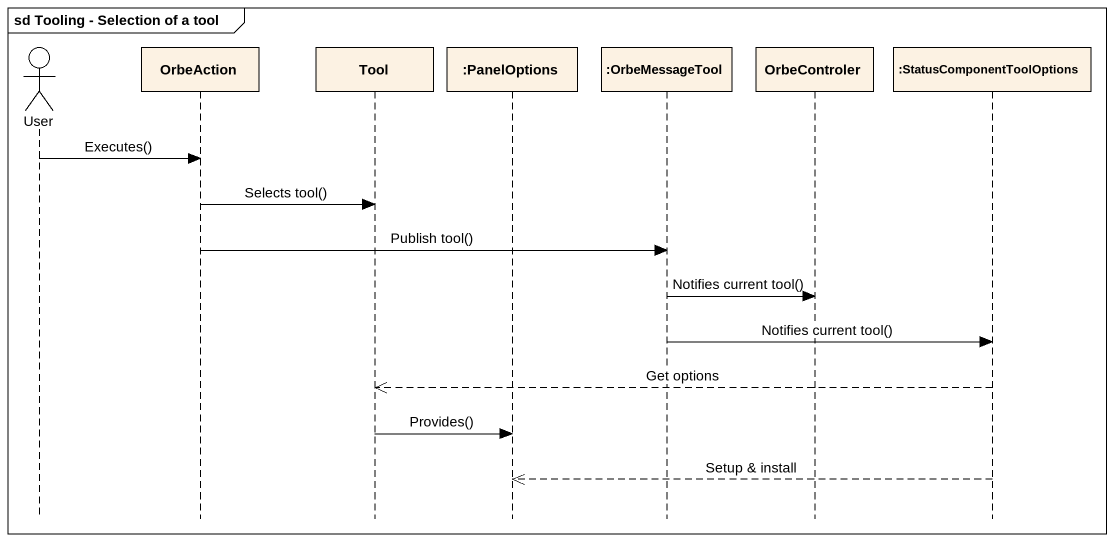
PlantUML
@startuml
mainframe sd Tooling - Selection of a tool
hide footbox
actor User
participant OrbeAction
participant Tool
participant ":PanelOptions" as PanelOptions
participant ":OrbeMessageTool" as OrbeMessageTool
participant OrbeControler
participant ":StatusComponentToolOptions" as StatusComponentToolOptions

User -> OrbeAction : Executes()
OrbeAction -> Tool : Selects tool()
OrbeAction -> OrbeMessageTool : Publish tool()
OrbeMessageTool -> OrbeControler : Notifies current tool()
OrbeMessageTool -> StatusComponentToolOptions : Notifies current tool()
StatusComponentToolOptions -->> Tool : Get options
Tool -> PanelOptions : Provides()
StatusComponentToolOptions -->> PanelOptions : Setup & install
@enduml
